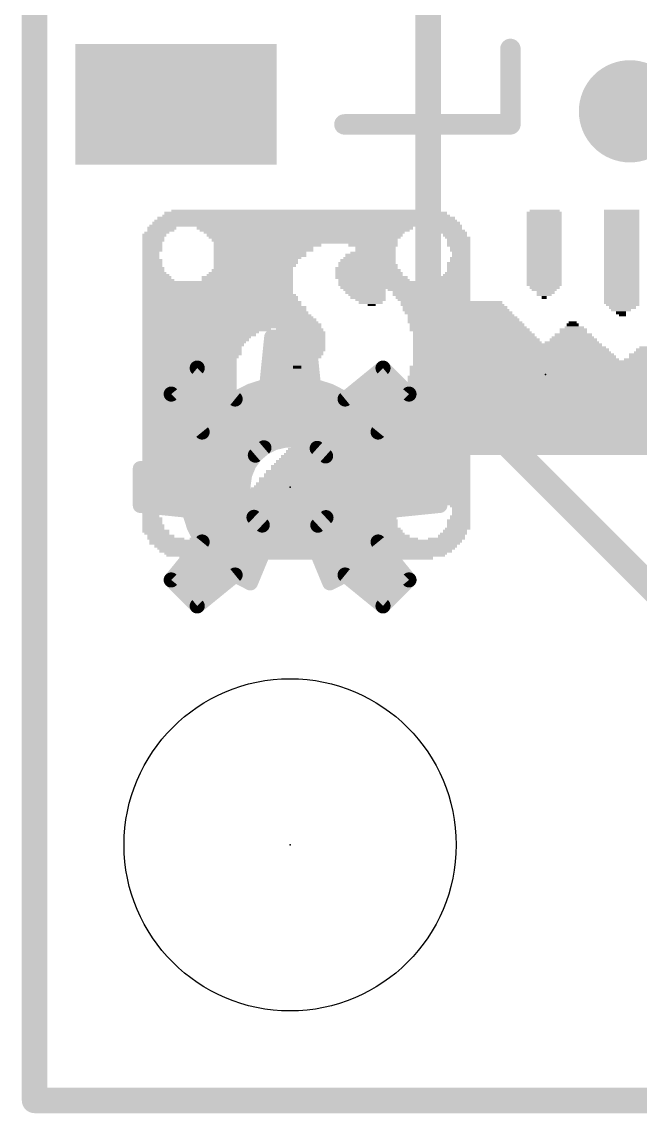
# Model space of a CAD drawing. Extents: x -34 to 73, y -13 to 26.
# Drawn here: x -0.13 to 6.02, y -0.13 to 10.72 of the extents above; entities that cross this region are included whole.
import ezdxf

# ---------------------------------------------------------------- set-up
doc = ezdxf.new("R2010")
doc.units = 0
for name, color, linetype in [('1', 12, 'CONTINUOUS'), ('16', 132, 'CONTINUOUS'), ('18', 110, 'CONTINUOUS'), ('20', 31, 'CONTINUOUS'), ('21', 41, 'CONTINUOUS'), ('22', 40, 'CONTINUOUS'), ('23', 53, 'CONTINUOUS'), ('24', 53, 'CONTINUOUS')]:
    doc.layers.add(name, color=color, linetype=linetype)

# ---------------------------------------------------------------- blocks, each defined once
blk = doc.blocks.new('RECT')
blk.add_solid([(-0.5, -0.5), (0.5, -0.5), (-0.5, 0.5), (0.5, 0.5)])
blk = doc.blocks.new('ROUNDV')
at = {"const_width": 0.5}
blk.add_lwpolyline([(0, -0.25, 1), (0, 0.25, 1), (0, -0.25)], format="xyb", dxfattribs=at)

msp = doc.modelspace()

# ---------------------------------------------------------------- linework, layer by layer
at = {"layer": '1', "const_width": 0.254}
for points in [[(0, 25.4), (0, 0)], [(3.9116, 7.3152), (3.9116, 11.938)], [(7.112, 4.1148), (3.9116, 7.3152)], [(0, 0), (25.4, 0)]]:
    msp.add_lwpolyline(points, dxfattribs=at)
at = {"layer": '1', "const_width": 0.127}
for points in [[(3.9565, 7.3601, 1), (3.8667, 7.2703)], [(3.8481, 7.3152, 1), (3.9751, 7.3152)], [(0, 0.0635, 1), (0, -0.0635)], [(-0.0635, 0, 1), (0.0635, 0)]]:
    msp.add_lwpolyline(points, format="xyb", dxfattribs=at)
at = {"layer": '16', "const_width": 0.254}
for points in [[(0, 0), (0, 25.4)], [(25.4, 0), (0, 0)]]:
    msp.add_lwpolyline(points, dxfattribs=at)
at = {"layer": '16', "const_width": 0.127}
for points in [[(0, 0.0635, 1), (0, -0.0635)], [(-0.0635, 0, 1), (0.0635, 0)]]:
    msp.add_lwpolyline(points, format="xyb", dxfattribs=at)
at = {"layer": '20', "const_width": 0.2032}
for points in [[(0, 0), (0, 25.4)], [(25.4, 0), (0, 0)]]:
    msp.add_lwpolyline(points, dxfattribs=at)
at = {"layer": '20', "const_width": 0.1016}
for points in [[(0, 0.0508, 1), (0, -0.0508)], [(-0.0508, 0, 1), (0.0508, 0)]]:
    msp.add_lwpolyline(points, format="xyb", dxfattribs=at)
at = {"layer": '20'}
msp.add_circle((2.54, 2.54), 1.651, dxfattribs=at)
at = {"layer": '21', "const_width": 0.2032}
for points in [[(4.73, 10.45), (4.73, 9.7)], [(4.73, 9.7), (3.08, 9.7)]]:
    msp.add_lwpolyline(points, dxfattribs=at)
at = {"layer": '21', "const_width": 0.1016}
for points in [[(4.7808, 10.45, 1), (4.6792, 10.45)], [(3.08, 9.7508, 1), (3.08, 9.6492)], [(4.73, 9.6492, 1), (4.73, 9.7508)], [(4.6792, 9.7, 1), (4.7808, 9.7)]]:
    msp.add_lwpolyline(points, format="xyb", dxfattribs=at)
at = {"layer": '22', "const_width": 0.15}
for points in [[(2.308, 7.1009), (2.3572, 7.5848)], [(2.3572, 7.5848), (2.7228, 7.5848)], [(2.7228, 7.5848), (2.772, 7.1009)], [(2.3486, 7.5), (2.7314, 7.5)], [(2.3333, 7.35), (2.7467, 7.35)], [(1.358, 7.0195), (1.6165, 7.278)], [(1.5385, 7.2), (1.7122, 7.2)], [(1.6165, 7.278), (1.9935, 6.9706)], [(2.3181, 7.2), (2.7619, 7.2)], [(3.0865, 6.9706), (3.4635, 7.278)], [(3.3678, 7.2), (3.5415, 7.2)], [(3.4635, 7.278), (3.722, 7.0195)], [(2.1453, 7.0488), (2.308, 7.1009)], [(2.772, 7.1009), (2.9347, 7.0488)], [(1.6654, 6.6425), (1.358, 7.0195)], [(1.3885, 7.05), (1.8961, 7.05)], [(1.9935, 6.9706), (2.1453, 7.0488)], [(2.149, 7.05), (2.931, 7.05)], [(2.9347, 7.0488), (3.0865, 6.9706)], [(3.1839, 7.05), (3.6915, 7.05)], [(3.722, 7.0195), (3.4146, 6.6425)], [(1.4554, 6.9), (3.6246, 6.9)], [(1.5777, 6.75), (3.5023, 6.75)], [(1.5872, 6.4907), (1.6654, 6.6425)], [(1.6435, 6.6), (3.4365, 6.6)], [(2.489, 6.5618), (2.3798, 6.5364)], [(2.6012, 6.5606), (2.489, 6.5618)], [(2.7099, 6.5328), (2.6012, 6.5606)], [(3.4146, 6.6425), (3.4928, 6.4907)], [(1.5351, 6.328), (1.5872, 6.4907)], [(1.5742, 6.45), (2.2381, 6.45)], [(2.2797, 6.4856), (2.1945, 6.4126)], [(2.3798, 6.5364), (2.2797, 6.4856)], [(2.8089, 6.4799), (2.7099, 6.5328)], [(2.8924, 6.405), (2.8089, 6.4799)], [(2.8422, 6.45), (3.5058, 6.45)], [(3.4928, 6.4907), (3.5449, 6.328)], [(1.0512, 6.2788), (1.5351, 6.328)], [(2.1945, 6.4126), (2.1292, 6.3214)], [(2.9558, 6.3124), (2.8924, 6.405)], [(3.5449, 6.328), (4.0288, 6.2788)], [(1.0512, 5.9132), (1.0512, 6.2788)], [(1.2597, 6.3), (2.1206, 6.3)], [(2.0873, 6.2173), (2.0715, 6.1062)], [(2.1292, 6.3214), (2.0873, 6.2173)], [(2.9953, 6.2074), (2.9558, 6.3124)], [(2.9605, 6.3), (3.8203, 6.3)], [(4.0288, 6.2788), (4.0288, 5.9132)], [(1.0512, 6.15), (2.0777, 6.15)], [(3.0088, 6.096), (2.9953, 6.2074)], [(3.0023, 6.15), (4.0288, 6.15)], [(1.0512, 6), (2.0819, 6)], [(2.0715, 6.1062), (2.0825, 5.9945)], [(2.9959, 5.9866), (3.0088, 6.096)], [(2.9974, 6), (4.0288, 6)], [(1.5351, 5.864), (1.0512, 5.9132)], [(2.0825, 5.9945), (2.1197, 5.8887)], [(2.9577, 5.8832), (2.9959, 5.9866)], [(4.0288, 5.9132), (3.5449, 5.864)], [(1.5872, 5.7013), (1.5351, 5.864)], [(1.5396, 5.85), (2.1449, 5.85)], [(2.1197, 5.8887), (2.181, 5.7947)], [(2.181, 5.7947), (2.2628, 5.718)], [(2.8156, 5.7167), (2.8965, 5.7915)], [(2.8965, 5.7915), (2.9577, 5.8832)], [(2.9356, 5.85), (3.5404, 5.85)], [(3.5449, 5.864), (3.4928, 5.7013)], [(1.6654, 5.5495), (1.5872, 5.7013)], [(1.5879, 5.7), (2.2947, 5.7)], [(2.2628, 5.718), (2.3606, 5.6629)], [(2.7194, 5.6629), (2.8156, 5.7167)], [(2.7857, 5.7), (3.4921, 5.7)], [(3.4928, 5.7013), (3.4146, 5.5495)], [(2.3606, 5.6629), (2.1453, 5.1432)], [(2.9347, 5.1432), (2.7194, 5.6629)], [(1.358, 5.1725), (1.6654, 5.5495)], [(1.6651, 5.55), (2.3138, 5.55)], [(2.7662, 5.55), (3.4149, 5.55)], [(3.4146, 5.5495), (3.722, 5.1725)], [(1.5435, 5.4), (2.2517, 5.4)], [(2.8283, 5.4), (3.5365, 5.4)], [(1.4212, 5.25), (2.1895, 5.25)], [(2.8905, 5.25), (3.6588, 5.25)], [(1.6165, 4.914), (1.358, 5.1725)], [(1.9935, 5.2214), (1.6165, 4.914)], [(2.1453, 5.1432), (1.9935, 5.2214)], [(3.0865, 5.2214), (2.9347, 5.1432)], [(3.4635, 4.914), (3.0865, 5.2214)], [(3.722, 5.1725), (3.4635, 4.914)], [(1.4305, 5.1), (1.8446, 5.1)], [(3.2354, 5.1), (3.6495, 5.1)], [(1.5805, 4.95), (1.6607, 4.95)], [(3.4194, 4.95), (3.4995, 4.95)]]:
    msp.add_lwpolyline(points, dxfattribs=at)
at = {"layer": '22', "const_width": 0.075}
for points in [[(2.3572, 7.6223, 1), (2.3572, 7.5473)], [(2.3945, 7.581, 1), (2.3199, 7.5886)], [(2.7601, 7.5886, 1), (2.6855, 7.581)], [(2.7228, 7.5473, 1), (2.7228, 7.6223)], [(2.3486, 7.5375, 1), (2.3486, 7.4625)], [(2.7314, 7.4625, 1), (2.7314, 7.5375)], [(2.3333, 7.3875, 1), (2.3333, 7.3125)], [(2.7467, 7.3125, 1), (2.7467, 7.3875)], [(1.5385, 7.2375, 1), (1.5385, 7.1625)], [(1.6402, 7.3071, 1), (1.5928, 7.2489)], [(1.643, 7.2515, 1), (1.59, 7.3045)], [(1.7122, 7.1625, 1), (1.7122, 7.2375)], [(2.3181, 7.2375, 1), (2.3181, 7.1625)], [(2.7619, 7.1625, 1), (2.7619, 7.2375)], [(3.3678, 7.2375, 1), (3.3678, 7.1625)], [(3.49, 7.3045, 1), (3.437, 7.2515)], [(3.4872, 7.2489, 1), (3.4398, 7.3071)], [(3.5415, 7.1625, 1), (3.5415, 7.2375)], [(2.3194, 7.0652, 1), (2.2966, 7.1366)], [(2.7834, 7.1366, 1), (2.7606, 7.0652)], [(1.3871, 7.0432, 1), (1.3289, 6.9958)], [(1.3315, 7.046, 1), (1.3845, 6.993)], [(1.3885, 7.0875, 1), (1.3885, 7.0125)], [(1.8961, 7.0125, 1), (1.8961, 7.0875)], [(2.1339, 7.0845, 1), (2.1568, 7.0131)], [(2.149, 7.0875, 1), (2.149, 7.0125)], [(2.1625, 7.0155, 1), (2.1282, 7.0822)], [(2.2707, 7.1047, 1), (2.3453, 7.0971)], [(2.7347, 7.0971, 1), (2.8093, 7.1047)], [(2.9518, 7.0822, 1), (2.9175, 7.0155)], [(2.9232, 7.0131, 1), (2.9461, 7.0845)], [(2.931, 7.0125, 1), (2.931, 7.0875)], [(3.1839, 7.0875, 1), (3.1839, 7.0125)], [(3.6915, 7.0125, 1), (3.6915, 7.0875)], [(3.7511, 6.9958, 1), (3.6929, 7.0432)], [(3.6955, 6.993, 1), (3.7485, 7.046)], [(1.4554, 6.9375, 1), (1.4554, 6.8625)], [(1.9763, 7.0039, 1), (2.0107, 6.9373)], [(1.9698, 6.9415, 1), (2.0172, 6.9997)], [(3.0628, 6.9997, 1), (3.1102, 6.9415)], [(3.0693, 6.9373, 1), (3.1037, 7.0039)], [(3.6246, 6.8625, 1), (3.6246, 6.9375)], [(1.5777, 6.7875, 1), (1.5777, 6.7125)], [(3.5023, 6.7125, 1), (3.5023, 6.7875)], [(1.6435, 6.6375, 1), (1.6435, 6.5625)], [(1.6987, 6.6253, 1), (1.6321, 6.6597)], [(1.6363, 6.6188, 1), (1.6945, 6.6662)], [(2.4894, 6.5993, 1), (2.4886, 6.5243)], [(2.4975, 6.5253, 1), (2.4805, 6.5984)], [(2.6105, 6.5969, 1), (2.5919, 6.5243)], [(2.6008, 6.5231, 1), (2.6016, 6.5981)], [(3.4479, 6.6597, 1), (3.3813, 6.6253)], [(3.3855, 6.6662, 1), (3.4437, 6.6188)], [(3.4365, 6.5625, 1), (3.4365, 6.6375)], [(1.5742, 6.4875, 1), (1.5742, 6.4125)], [(1.5538, 6.5078, 1), (1.6205, 6.4735)], [(1.6229, 6.4792, 1), (1.5515, 6.5021)], [(2.2381, 6.4125, 1), (2.2381, 6.4875)], [(2.2627, 6.5191, 1), (2.2966, 6.4522)], [(2.3041, 6.4572, 1), (2.2553, 6.5141)], [(2.3712, 6.5729, 1), (2.3883, 6.4998)], [(2.3967, 6.5029, 1), (2.3628, 6.5698)], [(2.7276, 6.5658, 1), (2.6922, 6.4997)], [(2.7006, 6.4964, 1), (2.7192, 6.5691)], [(2.8339, 6.5078, 1), (2.7839, 6.452)], [(2.7912, 6.4468, 1), (2.8266, 6.513)], [(2.8422, 6.4875, 1), (2.8422, 6.4125)], [(3.5285, 6.5021, 1), (3.4571, 6.4792)], [(3.4595, 6.4735, 1), (3.5262, 6.5078)], [(3.5058, 6.4125, 1), (3.5058, 6.4875)], [(1.5389, 6.2907, 1), (1.5313, 6.3653)], [(2.1701, 6.441, 1), (2.2189, 6.3841)], [(2.225, 6.3907, 1), (2.164, 6.4344)], [(2.9234, 6.4262, 1), (2.8615, 6.3838)], [(2.8674, 6.3771, 1), (2.9175, 6.4329)], [(3.5487, 6.3653, 1), (3.5411, 6.2907)], [(1.0887, 6.2788, 1), (1.0137, 6.2788)], [(1.0474, 6.3161, 1), (1.055, 6.2415)], [(1.2597, 6.3375, 1), (1.2597, 6.2625)], [(1.4994, 6.3394, 1), (1.5708, 6.3166)], [(2.1245, 6.212, 1), (2.0502, 6.2226)], [(2.0987, 6.3432, 1), (2.1596, 6.2995)], [(2.1639, 6.3074, 1), (2.0944, 6.3354)], [(2.1206, 6.2625, 1), (2.1206, 6.3375)], [(2.9909, 6.3256, 1), (2.9207, 6.2992)], [(2.9605, 6.3375, 1), (2.9605, 6.2625)], [(2.9249, 6.2912, 1), (2.9868, 6.3336)], [(3.5092, 6.3166, 1), (3.5806, 6.3394)], [(3.8203, 6.2625, 1), (3.8203, 6.3375)], [(4.0663, 6.2788, 1), (3.9913, 6.2788)], [(4.025, 6.2415, 1), (4.0326, 6.3161)], [(1.0512, 6.1875, 1), (1.0512, 6.1125)], [(2.0525, 6.2312, 1), (2.1221, 6.2033)], [(2.0777, 6.1125, 1), (2.0777, 6.1875)], [(3.0326, 6.2119, 1), (2.9581, 6.2029)], [(2.9603, 6.1942, 1), (3.0304, 6.2206)], [(3.0023, 6.1875, 1), (3.0023, 6.1125)], [(4.0288, 6.1125, 1), (4.0288, 6.1875)], [(1.0512, 6.0375, 1), (1.0512, 5.9625)], [(2.1088, 6.1098, 1), (2.0341, 6.1025)], [(2.0343, 6.1115, 1), (2.1086, 6.1009)], [(2.0819, 5.9625, 1), (2.0819, 6.0375)], [(2.9974, 6.0375, 1), (2.9974, 5.9625)], [(3.046, 6.0916, 1), (2.9716, 6.1004)], [(2.9716, 6.0915, 1), (3.046, 6.1005)], [(4.0288, 5.9625, 1), (4.0288, 6.0375)], [(1.055, 5.9505, 1), (1.0474, 5.8759)], [(2.1178, 6.007, 1), (2.0471, 5.9821)], [(2.0451, 5.9908, 1), (2.1198, 5.9982)], [(2.9586, 5.991, 1), (3.0331, 5.9822)], [(3.031, 5.9736, 1), (2.9607, 5.9995)], [(4.0326, 5.8759, 1), (4.025, 5.9505)], [(1.0137, 5.9132, 1), (1.0887, 5.9132)], [(1.5708, 5.8754, 1), (1.4994, 5.8526)], [(1.5396, 5.8875, 1), (1.5396, 5.8125)], [(1.5313, 5.8267, 1), (1.5389, 5.9013)], [(2.1511, 5.9091, 1), (2.0882, 5.8682)], [(2.0843, 5.8762, 1), (2.155, 5.9011)], [(2.2066, 5.822, 1), (2.1553, 5.7673)], [(2.1449, 5.8125, 1), (2.1449, 5.8875)], [(2.9219, 5.764, 1), (2.871, 5.8191)], [(2.9356, 5.8875, 1), (2.9356, 5.8125)], [(2.9225, 5.8961, 1), (2.9929, 5.8702)], [(2.9889, 5.8623, 1), (2.9265, 5.904)], [(3.5411, 5.9013, 1), (3.5487, 5.8267)], [(3.5806, 5.8526, 1), (3.5092, 5.8754)], [(3.5404, 5.8125, 1), (3.5404, 5.8875)], [(3.9913, 5.9132, 1), (4.0663, 5.9132)], [(1.6205, 5.7185, 1), (1.5538, 5.6842)], [(1.5879, 5.7375, 1), (1.5879, 5.6625)], [(1.5515, 5.6899, 1), (1.6229, 5.7128)], [(2.1495, 5.7742, 1), (2.2124, 5.8152)], [(2.2812, 5.7506, 1), (2.2444, 5.6853)], [(2.2372, 5.6906, 1), (2.2885, 5.7453)], [(2.2947, 5.6625, 1), (2.2947, 5.7375)], [(2.7857, 5.7375, 1), (2.7857, 5.6625)], [(2.7901, 5.7443, 1), (2.841, 5.6892)], [(2.8339, 5.684, 1), (2.7972, 5.7495)], [(2.8653, 5.8124, 1), (2.9277, 5.7707)], [(3.4571, 5.7128, 1), (3.5285, 5.6899)], [(3.5262, 5.6842, 1), (3.4595, 5.7185)], [(3.4921, 5.6625, 1), (3.4921, 5.7375)], [(2.3952, 5.6485, 1), (2.326, 5.6773)], [(2.3422, 5.6302, 1), (2.379, 5.6956)], [(2.754, 5.6773, 1), (2.6848, 5.6485)], [(2.7011, 5.6956, 1), (2.7377, 5.6302)], [(1.6651, 5.5875, 1), (1.6651, 5.5125)], [(1.6321, 5.5323, 1), (1.6987, 5.5667)], [(1.6945, 5.5258, 1), (1.6363, 5.5732)], [(2.3138, 5.5125, 1), (2.3138, 5.5875)], [(2.7662, 5.5875, 1), (2.7662, 5.5125)], [(3.4437, 5.5732, 1), (3.3855, 5.5258)], [(3.3813, 5.5667, 1), (3.4479, 5.5323)], [(3.4149, 5.5125, 1), (3.4149, 5.5875)], [(1.5435, 5.4375, 1), (1.5435, 5.3625)], [(2.2517, 5.3625, 1), (2.2517, 5.4375)], [(2.8283, 5.4375, 1), (2.8283, 5.3625)], [(3.5365, 5.3625, 1), (3.5365, 5.4375)], [(1.4212, 5.2875, 1), (1.4212, 5.2125)], [(2.1895, 5.2125, 1), (2.1895, 5.2875)], [(2.8905, 5.2875, 1), (2.8905, 5.2125)], [(3.6588, 5.2125, 1), (3.6588, 5.2875)], [(1.3845, 5.199, 1), (1.3315, 5.146)], [(1.3289, 5.1962, 1), (1.3871, 5.1488)], [(2.0107, 5.2547, 1), (1.9763, 5.1881)], [(2.0172, 5.1923, 1), (1.9698, 5.2505)], [(2.1281, 5.1099, 1), (2.1625, 5.1765)], [(2.9175, 5.1765, 1), (2.9519, 5.1099)], [(3.1102, 5.2505, 1), (3.0628, 5.1923)], [(3.1037, 5.1881, 1), (3.0693, 5.2547)], [(3.6929, 5.1488, 1), (3.7511, 5.1962)], [(3.7485, 5.146, 1), (3.6955, 5.199)], [(1.4305, 5.1375, 1), (1.4305, 5.0625)], [(1.8446, 5.0625, 1), (1.8446, 5.1375)], [(2.1107, 5.1576, 1), (2.1799, 5.1288)], [(2.9001, 5.1288, 1), (2.9693, 5.1576)], [(3.2354, 5.1375, 1), (3.2354, 5.0625)], [(3.6495, 5.0625, 1), (3.6495, 5.1375)], [(1.5805, 4.9875, 1), (1.5805, 4.9125)], [(1.6607, 4.9125, 1), (1.6607, 4.9875)], [(3.4194, 4.9875, 1), (3.4194, 4.9125)], [(3.4995, 4.9125, 1), (3.4995, 4.9875)], [(1.5928, 4.9431, 1), (1.6402, 4.8849)], [(1.59, 4.8875, 1), (1.643, 4.9405)], [(3.437, 4.9405, 1), (3.49, 4.8875)], [(3.4398, 4.8849, 1), (3.4872, 4.9431)]]:
    msp.add_lwpolyline(points, format="xyb", dxfattribs=at)
at = {"layer": '23'}
for p in [(5.08, 7.2136), (2.54, 2.54)]:
    msp.add_point(p, dxfattribs=at)
at = {"layer": '24'}
msp.add_point((2.54, 6.096), dxfattribs=at)

# ---------------------------------------------------------------- block references
at = {"layer": '1', "xscale": 1.2, "yscale": 2, "rotation": 270}
msp.add_blockref('RECT', (1.405, 9.9), dxfattribs=at)
at = {"layer": '18', "xscale": 1.016, "yscale": 1.016}
msp.add_blockref('ROUNDV', (5.9182, 9.8298), dxfattribs=at)
msp.add_blockref('ROUNDV', (5.9182, 9.8298), dxfattribs=at)
at = {"layer": '21'}
for p, xscale, yscale in [((2.7, 8.7936), 2.86, 0.02), ((2.695, 8.8186), 2.81, 0.03), ((2.695, 8.8436), 2.67, 0.02), ((5.065, 8.8186), 0.35, 0.03), ((5.065, 8.7936), 0.35, 0.02), ((5.07, 8.8436), 0.3, 0.02), ((5.835, 8.8436), 0.35, 0.02), ((5.835, 8.8186), 0.35, 0.03), ((5.835, 8.7936), 0.35, 0.02), ((1.265, 8.6686), 0.29, 0.03), ((2.695, 8.6936), 3.11, 0.02), ((2.7, 8.7186), 3.06, 0.03), ((2.695, 8.7436), 3.01, 0.02), ((2.7, 8.7686), 2.96, 0.03), ((2.685, 8.6686), 2.15, 0.03), ((4.105, 8.6686), 0.29, 0.03), ((5.065, 8.7686), 0.35, 0.03), ((5.065, 8.7436), 0.35, 0.02), ((5.065, 8.7186), 0.35, 0.03), ((5.065, 8.6936), 0.35, 0.02), ((5.065, 8.6686), 0.35, 0.03), ((5.835, 8.7686), 0.35, 0.03), ((5.835, 8.7436), 0.35, 0.02), ((5.835, 8.7186), 0.35, 0.03), ((5.835, 8.6936), 0.35, 0.02), ((5.835, 8.6686), 0.35, 0.03), ((1.19, 8.5986), 0.24, 0.03), ((1.18, 8.5736), 0.22, 0.02), ((1.215, 8.6236), 0.25, 0.02), ((1.255, 8.6436), 0.27, 0.02), ((2.685, 8.6436), 2.09, 0.02), ((2.68, 8.6236), 2, 0.02), ((2.685, 8.5986), 1.95, 0.03), ((2.685, 8.5736), 1.91, 0.02), ((4.13, 8.6436), 0.3, 0.02), ((4.165, 8.6236), 0.27, 0.02), ((4.18, 8.5986), 0.24, 0.03), ((4.205, 8.5736), 0.25, 0.02), ((5.065, 8.6436), 0.35, 0.02), ((5.065, 8.6236), 0.35, 0.02), ((5.065, 8.5986), 0.35, 0.03), ((5.065, 8.5736), 0.35, 0.02), ((5.835, 8.6436), 0.35, 0.02), ((5.835, 8.6236), 0.35, 0.02), ((5.835, 8.5986), 0.35, 0.03), ((5.835, 8.5736), 0.35, 0.02), ((1.18, 8.5486), 0.22, 0.03), ((1.17, 8.5236), 0.2, 0.02), ((1.17, 8.4986), 0.2, 0.03), ((1.17, 8.4736), 0.2, 0.02), ((1.17, 8.4486), 0.2, 0.03), ((2.685, 8.5486), 1.85, 0.03), ((2.695, 8.5236), 1.83, 0.02), ((2.315, 8.4986), 1.07, 0.03), ((2.275, 8.4736), 0.99, 0.02), ((2.275, 8.4486), 0.99, 0.03), ((3.365, 8.4986), 0.49, 0.03), ((3.39, 8.4736), 0.4, 0.02), ((3.39, 8.4486), 0.4, 0.03), ((4.215, 8.5486), 0.23, 0.03), ((4.215, 8.5236), 0.23, 0.02), ((4.215, 8.4986), 0.23, 0.03), ((4.23, 8.4736), 0.2, 0.02), ((4.23, 8.4486), 0.2, 0.03), ((5.065, 8.5486), 0.35, 0.03), ((5.065, 8.5236), 0.35, 0.02), ((5.065, 8.4986), 0.35, 0.03), ((5.065, 8.4736), 0.35, 0.02), ((5.065, 8.4486), 0.35, 0.03), ((5.835, 8.5486), 0.35, 0.03), ((5.835, 8.5236), 0.35, 0.02), ((5.835, 8.4986), 0.35, 0.03), ((5.835, 8.4736), 0.35, 0.02), ((5.835, 8.4486), 0.35, 0.03), ((1.155, 8.4236), 0.17, 0.02), ((1.155, 8.3986), 0.17, 0.03), ((1.155, 8.3736), 0.17, 0.02), ((1.17, 8.3486), 0.2, 0.03), ((2.24, 8.4236), 0.92, 0.02), ((2.24, 8.3986), 0.92, 0.03), ((2.215, 8.3736), 0.87, 0.02), ((2.2, 8.3486), 0.84, 0.03), ((3.315, 8.3486), 0.55, 0.03), ((3.33, 8.3736), 0.52, 0.02), ((3.34, 8.3986), 0.5, 0.03), ((3.365, 8.4236), 0.45, 0.02), ((4.23, 8.3736), 0.2, 0.02), ((4.23, 8.3486), 0.2, 0.03), ((4.24, 8.4236), 0.18, 0.02), ((4.24, 8.3986), 0.18, 0.03), ((5.065, 8.4236), 0.35, 0.02), ((5.065, 8.3986), 0.35, 0.03), ((5.065, 8.3736), 0.35, 0.02), ((5.065, 8.3486), 0.35, 0.03), ((5.835, 8.4236), 0.35, 0.02), ((5.835, 8.3986), 0.35, 0.03), ((5.835, 8.3736), 0.35, 0.02), ((5.835, 8.3486), 0.35, 0.03), ((1.17, 8.3236), 0.2, 0.02), ((1.17, 8.2986), 0.2, 0.03), ((1.18, 8.2736), 0.22, 0.02), ((1.18, 8.2486), 0.22, 0.03), ((2.165, 8.2486), 0.81, 0.03), ((2.2, 8.3236), 0.84, 0.02), ((2.19, 8.2986), 0.82, 0.03), ((2.175, 8.2736), 0.79, 0.02), ((3.3, 8.2736), 0.62, 0.02), ((3.315, 8.2486), 0.65, 0.03), ((3.305, 8.3236), 0.57, 0.02), ((3.315, 8.2986), 0.59, 0.03), ((4.215, 8.3236), 0.23, 0.02), ((4.215, 8.2986), 0.23, 0.03), ((4.215, 8.2736), 0.23, 0.02), ((4.215, 8.2486), 0.23, 0.03), ((5.065, 8.3236), 0.35, 0.02), ((5.065, 8.2986), 0.35, 0.03), ((5.065, 8.2736), 0.35, 0.02), ((5.065, 8.2486), 0.35, 0.03), ((5.835, 8.3236), 0.35, 0.02), ((5.835, 8.2986), 0.35, 0.03), ((5.835, 8.2736), 0.35, 0.02), ((5.835, 8.2486), 0.35, 0.03), ((1.19, 8.2236), 0.24, 0.02), ((1.205, 8.2036), 0.27, 0.02), ((1.215, 8.1786), 0.29, 0.03), ((1.23, 8.1536), 0.32, 0.02), ((1.82, 8.1286), 1.5, 0.03), ((2.115, 8.1786), 0.91, 0.03), ((2.115, 8.1536), 0.91, 0.02), ((2.14, 8.2036), 0.86, 0.02), ((2.15, 8.2236), 0.84, 0.02), ((3.325, 8.2236), 0.67, 0.02), ((3.325, 8.2036), 0.67, 0.02), ((3.35, 8.1786), 0.72, 0.03), ((3.375, 8.1536), 0.71, 0.02), ((3.675, 8.1286), 1.31, 0.03), ((4.155, 8.1536), 0.35, 0.02), ((4.17, 8.1786), 0.32, 0.03), ((4.195, 8.2036), 0.27, 0.02), ((4.205, 8.2236), 0.25, 0.02), ((5.065, 8.2236), 0.35, 0.02), ((5.065, 8.2036), 0.35, 0.02), ((5.065, 8.1786), 0.35, 0.03), ((5.065, 8.1536), 0.35, 0.02), ((5.065, 8.1286), 0.35, 0.03), ((5.835, 8.2236), 0.35, 0.02), ((5.835, 8.2036), 0.35, 0.02), ((5.835, 8.1786), 0.35, 0.03), ((5.835, 8.1536), 0.35, 0.02), ((5.835, 8.1286), 0.35, 0.03), ((1.82, 8.1036), 1.5, 0.02), ((1.82, 8.0786), 1.5, 0.03), ((1.82, 8.0536), 1.5, 0.02), ((1.82, 8.0286), 1.5, 0.03), ((3.675, 8.1036), 1.31, 0.02), ((3.685, 8.0786), 1.29, 0.03), ((3.28, 8.0536), 0.42, 0.02), ((3.29, 8.0286), 0.4, 0.03), ((3.92, 8.0536), 0.82, 0.02), ((3.945, 8.0286), 0.77, 0.03), ((5.065, 8.1036), 0.35, 0.02), ((5.07, 8.0786), 0.3, 0.03), ((5.065, 8.0536), 0.25, 0.02), ((5.08, 8.0286), 0.18, 0.03), ((5.835, 8.1036), 0.35, 0.02), ((5.835, 8.0786), 0.35, 0.03), ((5.835, 8.0536), 0.35, 0.02), ((5.835, 8.0286), 0.35, 0.03), ((1.835, 8.0036), 1.53, 0.02), ((1.845, 7.9786), 1.55, 0.03), ((1.845, 7.9536), 1.55, 0.02), ((1.86, 7.9286), 1.58, 0.03), ((3.305, 8.0036), 0.37, 0.02), ((3.315, 7.9786), 0.35, 0.03), ((3.34, 7.9536), 0.3, 0.02), ((3.34, 7.9286), 0.24, 0.03), ((3.945, 8.0036), 0.77, 0.02), ((3.96, 7.9786), 0.74, 0.03), ((3.97, 7.9536), 0.72, 0.02), ((4.145, 7.9286), 1.01, 0.03), ((5.065, 8.0036), 0.15, 0.02), ((5.065, 7.9786), 0.05, 0.03), ((5.835, 8.0036), 0.35, 0.02), ((5.835, 7.9786), 0.35, 0.03), ((5.835, 7.9536), 0.35, 0.02), ((5.835, 7.9286), 0.35, 0.03), ((1.86, 7.9036), 1.58, 0.02), ((1.885, 7.8786), 1.63, 0.03), ((1.885, 7.8536), 1.63, 0.02), ((1.895, 7.8286), 1.65, 0.03), ((1.91, 7.8036), 1.68, 0.02), ((3.35, 7.9036), 0.08, 0.02), ((4.155, 7.9036), 1.03, 0.02), ((4.18, 7.8786), 1.04, 0.03), ((4.19, 7.8536), 1.06, 0.02), ((4.215, 7.8286), 1.07, 0.03), ((4.24, 7.8036), 1.06, 0.02), ((5.845, 7.9036), 0.33, 0.02), ((5.845, 7.8786), 0.27, 0.03), ((5.83, 7.8536), 0.2, 0.02), ((5.83, 7.8286), 0.1, 0.03), ((5.845, 7.8036), 0.07, 0.02), ((1.92, 7.7836), 1.7, 0.02), ((1.935, 7.7586), 1.73, 0.03), ((1.945, 7.7336), 1.75, 0.02), ((1.96, 7.7086), 1.78, 0.03), ((4.255, 7.7836), 1.09, 0.02), ((4.265, 7.7586), 1.11, 0.03), ((4.28, 7.7336), 1.14, 0.02), ((4.3, 7.7086), 1.14, 0.03), ((5.35, 7.7086), 0.12, 0.03), ((5.35, 7.7336), 0.08, 0.02), ((1.96, 7.6836), 1.78, 0.02), ((1.71, 7.6586), 1.28, 0.03), ((1.65, 7.6336), 1.16, 0.02), ((1.635, 7.6086), 1.13, 0.03), ((1.61, 7.5836), 1.08, 0.02), ((2.62, 7.5836), 0.54, 0.02), ((2.635, 7.6086), 0.51, 0.03), ((2.635, 7.6586), 0.47, 0.03), ((2.645, 7.6336), 0.49, 0.02), ((4.31, 7.6836), 1.16, 0.02), ((4.325, 7.6586), 1.19, 0.03), ((4.35, 7.6336), 1.18, 0.02), ((4.365, 7.6086), 1.21, 0.03), ((4.375, 7.5836), 1.23, 0.02), ((5.35, 7.5836), 0.42, 0.02), ((5.355, 7.6086), 0.37, 0.03), ((5.355, 7.6586), 0.27, 0.03), ((5.355, 7.6336), 0.27, 0.02), ((5.365, 7.6836), 0.19, 0.02), ((1.6, 7.5586), 1.06, 0.03), ((1.585, 7.5336), 1.03, 0.02), ((1.575, 7.5086), 1.01, 0.03), ((1.565, 7.4836), 0.99, 0.02), ((2.62, 7.5586), 0.54, 0.03), ((2.62, 7.5336), 0.54, 0.02), ((2.62, 7.5086), 0.54, 0.03), ((2.62, 7.4836), 0.54, 0.02), ((4.39, 7.5586), 1.26, 0.03), ((4.4, 7.5336), 1.28, 0.02), ((4.7, 7.5086), 1.88, 0.03), ((4.72, 7.4836), 1.92, 0.02), ((5.34, 7.5336), 0.54, 0.02), ((5.355, 7.5586), 0.47, 0.03), ((6.995, 7.4836), 1.97, 0.02), ((1.565, 7.4586), 0.99, 0.03), ((1.565, 7.4336), 0.99, 0.02), ((1.565, 7.4136), 0.99, 0.02), ((1.55, 7.3886), 0.96, 0.03), ((2.62, 7.4586), 0.54, 0.03), ((2.61, 7.4336), 0.52, 0.02), ((2.61, 7.4136), 0.52, 0.02), ((2.615, 7.3886), 0.47, 0.03), ((4.735, 7.4586), 1.95, 0.03), ((4.745, 7.4336), 1.97, 0.02), ((4.76, 7.4136), 2, 0.02), ((4.77, 7.3886), 2.02, 0.03), ((6.995, 7.4136), 2.17, 0.02), ((7.005, 7.3886), 2.19, 0.03), ((7.01, 7.4336), 2.1, 0.02), ((7.005, 7.4586), 2.05, 0.03), ((1.54, 7.3636), 0.94, 0.02), ((1.54, 7.3386), 0.94, 0.03), ((1.54, 7.3136), 0.94, 0.02), ((1.54, 7.2886), 0.94, 0.03), ((1.54, 7.2636), 0.94, 0.02), ((2.61, 7.3636), 0.42, 0.02), ((2.615, 7.3386), 0.37, 0.03), ((2.61, 7.3136), 0.18, 0.02), ((2.61, 7.2886), 0.08, 0.03), ((6.375, 7.2886), 5.29, 0.03), ((6.385, 7.2636), 5.31, 0.02), ((4.785, 7.3636), 2.05, 0.02), ((6.365, 7.3386), 5.21, 0.03), ((6.365, 7.3136), 5.21, 0.02), ((7.4, 7.3636), 3.08, 0.02), ((1.54, 7.2386), 0.94, 0.03), ((1.54, 7.2136), 0.94, 0.02), ((1.54, 7.1886), 0.94, 0.03), ((1.54, 7.1636), 0.94, 0.02), ((6.4, 7.1886), 5.38, 0.03), ((6.425, 7.1636), 5.43, 0.02), ((6.385, 7.2386), 5.31, 0.03), ((6.41, 7.2136), 5.36, 0.02), ((1.54, 7.1386), 0.94, 0.03), ((1.54, 7.1136), 0.94, 0.02), ((1.54, 7.0886), 0.94, 0.03), ((1.54, 7.0636), 0.94, 0.02), ((1.54, 7.0386), 0.94, 0.03), ((6.44, 7.0886), 5.56, 0.03), ((6.44, 7.0636), 5.56, 0.02), ((6.45, 7.0386), 5.58, 0.03), ((6.425, 7.1136), 5.49, 0.02), ((6.44, 7.1386), 5.46, 0.03), ((1.54, 7.0136), 0.94, 0.02), ((1.54, 6.9936), 0.94, 0.02), ((1.54, 6.9686), 0.94, 0.03), ((1.54, 6.9436), 0.94, 0.02), ((6.38, 6.9436), 5.58, 0.02), ((6.415, 6.9686), 5.61, 0.03), ((6.44, 7.0136), 5.6, 0.02), ((6.43, 6.9936), 5.58, 0.02), ((1.54, 6.9186), 0.94, 0.03), ((1.54, 6.8936), 0.94, 0.02), ((1.54, 6.8686), 0.94, 0.03), ((1.54, 6.8436), 0.94, 0.02), ((1.54, 6.8186), 0.94, 0.03), ((6.265, 6.8186), 5.55, 0.03), ((6.29, 6.8436), 5.56, 0.02), ((6.33, 6.8936), 5.58, 0.02), ((6.315, 6.8686), 5.55, 0.03), ((6.365, 6.9186), 5.55, 0.03), ((1.54, 6.7936), 0.94, 0.02), ((1.54, 6.7686), 0.94, 0.03), ((1.54, 6.7436), 0.94, 0.02), ((1.54, 6.7186), 0.94, 0.03), ((6.18, 6.7436), 5.58, 0.02), ((6.165, 6.7186), 5.55, 0.03), ((6.215, 6.7686), 5.55, 0.03), ((6.24, 6.7936), 5.56, 0.02), ((1.54, 6.6936), 0.94, 0.02), ((1.54, 6.6686), 0.94, 0.03), ((1.54, 6.6436), 0.94, 0.02), ((1.54, 6.6236), 0.94, 0.02), ((5.995, 6.6236), 5.65, 0.02), ((6.06, 6.6436), 5.58, 0.02), ((6.08, 6.6686), 5.58, 0.03), ((6.13, 6.6936), 5.58, 0.02), ((1.54, 6.5986), 0.94, 0.03), ((1.54, 6.5736), 0.94, 0.02), ((1.54, 6.5486), 0.94, 0.03), ((1.54, 6.5236), 0.94, 0.02), ((1.54, 6.4986), 0.94, 0.03), ((5.625, 6.4986), 6.15, 0.03), ((5.67, 6.5236), 6.1, 0.02), ((5.7, 6.5486), 6.1, 0.03), ((5.895, 6.5736), 5.75, 0.02), ((5.97, 6.5986), 5.66, 0.03), ((1.54, 6.4736), 0.94, 0.02), ((1.54, 6.4486), 0.94, 0.03), ((1.54, 6.4236), 0.94, 0.02), ((1.54, 6.3986), 0.94, 0.03), ((3.39, 6.3986), 1.88, 0.03), ((5.55, 6.4236), 6.14, 0.02), ((5.575, 6.4486), 6.15, 0.03), ((5.585, 6.4736), 6.13, 0.02), ((1.54, 6.3736), 0.94, 0.02), ((1.54, 6.3486), 0.94, 0.03), ((1.54, 6.3236), 0.94, 0.02), ((1.54, 6.2986), 0.94, 0.03), ((3.34, 6.2986), 1.98, 0.03), ((3.355, 6.3236), 1.95, 0.02), ((3.365, 6.3486), 1.93, 0.03), ((3.38, 6.3736), 1.9, 0.02), ((1.54, 6.2736), 0.94, 0.02), ((1.54, 6.2486), 0.94, 0.03), ((1.54, 6.2236), 0.94, 0.02), ((1.54, 6.2036), 0.94, 0.02), ((1.54, 6.1786), 0.94, 0.03), ((3.28, 6.1786), 2.1, 0.03), ((3.305, 6.2236), 2.05, 0.02), ((3.305, 6.2036), 2.05, 0.02), ((3.315, 6.2486), 2.03, 0.03), ((3.34, 6.2736), 1.98, 0.02), ((1.54, 6.1536), 0.94, 0.02), ((1.54, 6.1286), 0.94, 0.03), ((1.24, 6.1036), 0.34, 0.02), ((1.205, 6.0786), 0.27, 0.03), ((1.825, 6.1036), 0.37, 0.02), ((1.845, 6.0786), 0.33, 0.03), ((2.915, 6.0786), 1.53, 0.03), ((2.97, 6.1036), 1.58, 0.02), ((3.265, 6.1286), 2.13, 0.03), ((3.28, 6.1536), 2.1, 0.02), ((4.145, 6.1036), 0.37, 0.02), ((4.18, 6.0786), 0.3, 0.03), ((1.205, 6.0536), 0.27, 0.02), ((1.18, 6.0286), 0.22, 0.03), ((1.18, 6.0036), 0.22, 0.02), ((1.18, 5.9786), 0.22, 0.03), ((1.86, 6.0536), 0.3, 0.02), ((1.87, 6.0286), 0.28, 0.03), ((1.87, 6.0036), 0.28, 0.02), ((1.885, 5.9786), 0.25, 0.03), ((2.835, 5.9786), 1.55, 0.03), ((2.87, 6.0286), 1.54, 0.03), ((2.855, 6.0036), 1.51, 0.02), ((2.895, 6.0536), 1.53, 0.02), ((4.18, 6.0536), 0.3, 0.02), ((4.195, 6.0286), 0.27, 0.03), ((4.205, 6.0036), 0.25, 0.02), ((4.215, 5.9786), 0.23, 0.03), ((1.17, 5.9536), 0.2, 0.02), ((1.17, 5.9286), 0.2, 0.03), ((1.17, 5.9036), 0.2, 0.02), ((1.155, 5.8786), 0.17, 0.03), ((1.155, 5.8536), 0.17, 0.02), ((1.895, 5.9536), 0.23, 0.02), ((1.895, 5.9286), 0.23, 0.03), ((2.685, 5.9036), 1.81, 0.02), ((2.685, 5.8786), 1.81, 0.03), ((2.685, 5.8536), 1.81, 0.02), ((2.81, 5.9286), 1.56, 0.03), ((2.835, 5.9536), 1.55, 0.02), ((4.215, 5.9536), 0.23, 0.02), ((4.215, 5.9286), 0.23, 0.03), ((4.23, 5.9036), 0.2, 0.02), ((4.24, 5.8786), 0.18, 0.03), ((4.24, 5.8536), 0.18, 0.02), ((1.155, 5.8286), 0.17, 0.03), ((1.155, 5.8036), 0.17, 0.02), ((1.17, 5.7836), 0.2, 0.02), ((1.17, 5.7586), 0.2, 0.03), ((2.685, 5.8286), 1.81, 0.03), ((2.685, 5.8036), 1.81, 0.02), ((2.685, 5.7836), 1.81, 0.02), ((2.695, 5.7586), 1.83, 0.03), ((4.215, 5.7586), 0.23, 0.03), ((4.23, 5.8036), 0.2, 0.02), ((4.23, 5.7836), 0.2, 0.02), ((4.24, 5.8286), 0.18, 0.03), ((1.17, 5.7336), 0.2, 0.02), ((1.18, 5.7086), 0.22, 0.03), ((1.18, 5.6836), 0.22, 0.02), ((1.205, 5.6586), 0.27, 0.03), ((1.215, 5.6336), 0.25, 0.02), ((2.685, 5.6586), 1.95, 0.03), ((2.695, 5.6336), 1.97, 0.02), ((2.685, 5.6836), 1.91, 0.02), ((2.685, 5.7086), 1.85, 0.03), ((2.695, 5.7336), 1.83, 0.02), ((4.165, 5.6336), 0.27, 0.02), ((4.18, 5.6586), 0.24, 0.03), ((4.205, 5.6836), 0.25, 0.02), ((4.215, 5.7336), 0.23, 0.02), ((4.215, 5.7086), 0.23, 0.03), ((1.255, 5.6086), 0.27, 0.03), ((1.305, 5.5836), 0.37, 0.02), ((2.695, 5.5586), 3.11, 0.03), ((2.685, 5.5336), 3.09, 0.02), ((2.675, 5.5836), 2.27, 0.02), ((2.695, 5.6086), 2.07, 0.03), ((4.095, 5.5836), 0.37, 0.02), ((4.145, 5.6086), 0.27, 0.03), ((2.695, 5.5086), 3.01, 0.03), ((2.7, 5.4836), 2.96, 0.02), ((2.695, 5.4586), 2.91, 0.03), ((2.695, 5.4336), 2.81, 0.02), ((2.695, 5.4136), 2.77, 0.02), ((2.7, 5.3886), 2.52, 0.03)]:
    msp.add_blockref('RECT', p, dxfattribs=dict(at, xscale=xscale, yscale=yscale))

doc.saveas('drawing.dxf')
